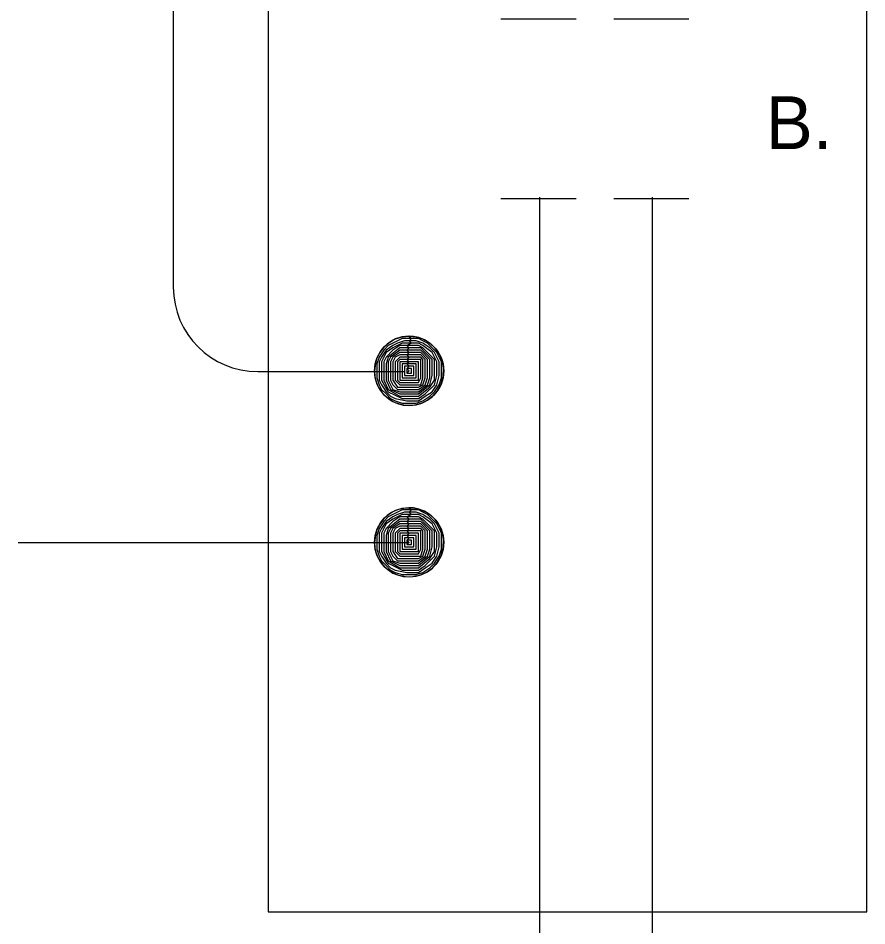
# Model space of a CAD drawing. Extents: x 60923 to 61603, y 43007 to 43447.
# Drawn here: x 61091.14 to 61129.75, y 43215.88 to 43257.16 of the extents above; entities that cross this region are included whole.
import ezdxf

# ---------------------------------------------------------------- set-up
doc = ezdxf.new("R2010")
doc.units = 0
doc.layers.add('Design_EX_Roadway Notes', color=7, linetype='Continuous')
doc.layers.add('Signals_PR_Detector Loop', color=7, linetype='Continuous')

msp = doc.modelspace()

# ---------------------------------------------------------------- linework, layer by layer
at = {"layer": 'Signals_PR_Detector Loop'}
for p, q in [((61098.198, 43297.247), (61098.198, 43244.927)), ((61113.104, 43257.137), (61116.52, 43257.137)), ((61118.235, 43257.137), (61121.651, 43257.137)), ((61113.104, 43248.965), (61116.52, 43248.965)), ((61114.873, 43195.11), (61114.873, 43249.013)), ((61118.235, 43248.965), (61121.651, 43248.965)), ((61120.004, 43194.95), (61120.004, 43249.013)), ((61102.04, 43241.086), (61108.735, 43241.086)), ((61091.14, 43233.322), (61108.928, 43233.322))]:
    msp.add_line(p, q, dxfattribs=at)
msp.add_lwpolyline([(61102.507, 43269.836), (61102.507, 43216.517), (61129.751, 43216.517), (61129.751, 43269.836)], close=True, dxfattribs=at)
for points in [[(61108.927, 43242.695), (61108.6, 43242.662), (61108.314, 43242.571), (61108.124, 43242.474), (61107.928, 43242.336), (61107.755, 43242.17), (61107.591, 43241.952), (61107.46, 43241.691), (61107.39, 43241.461), (61107.352, 43241.118), (61107.373, 43240.859), (61107.432, 43240.623), (61107.525, 43240.401), (61107.679, 43240.159), (61107.806, 43240.012), (61108.013, 43239.838), (61108.193, 43239.725), (61108.399, 43239.634), (61108.654, 43239.567), (61108.927, 43239.543), (61109.246, 43239.575), (61109.503, 43239.654), (61109.767, 43239.785), (61109.985, 43239.952), (61110.209, 43240.201), (61110.372, 43240.488), (61110.483, 43240.868), (61110.498, 43241.26), (61110.431, 43241.595), (61110.295, 43241.902), (61110.115, 43242.155), (61109.888, 43242.37), (61109.625, 43242.533), (61109.373, 43242.631), (61109.128, 43242.683), (61108.914, 43242.695), (61109.032, 43242.59), (61108.928, 43242.59), (61108.822, 43242.59), (61108.718, 43242.59), (61108.612, 43242.59), (61108.402, 43242.485), (61108.192, 43242.38), (61107.981, 43242.276), (61107.773, 43242.066), (61107.562, 43241.751), (61107.458, 43241.435), (61107.458, 43241.015), (61107.458, 43240.804), (61107.562, 43240.49), (61107.667, 43240.28), (61107.877, 43240.069), (61108.087, 43239.859), (61108.297, 43239.753), (61108.612, 43239.649), (61108.928, 43239.649), (61109.243, 43239.649), (61109.557, 43239.753), (61109.872, 43239.965), (61110.083, 43240.174), (61110.294, 43240.49), (61110.398, 43240.804), (61110.398, 43241.119), (61110.398, 43241.539), (61110.188, 43241.96), (61109.978, 43242.17), (61109.767, 43242.38), (61109.557, 43242.485), (61109.347, 43242.59), (61109.138, 43242.59), (61109.032, 43242.59), (61108.928, 43242.485), (61108.718, 43242.485), (61108.402, 43242.38), (61108.192, 43242.276), (61107.877, 43242.066), (61107.667, 43241.751), (61107.562, 43241.539), (61107.562, 43240.7), (61107.667, 43240.49), (61107.877, 43240.174), (61108.087, 43239.965), (61108.297, 43239.859), (61108.822, 43239.753), (61109.347, 43239.753), (61109.663, 43239.965), (61109.978, 43240.174), (61110.188, 43240.49), (61110.294, 43240.91), (61110.294, 43241.539), (61110.083, 43241.96), (61109.872, 43242.17), (61109.557, 43242.38), (61109.243, 43242.485), (61108.928, 43242.485), (61109.032, 43242.38), (61108.612, 43242.38), (61108.192, 43242.17), (61107.877, 43241.96), (61107.667, 43241.539), (61107.667, 43240.7)], [(61107.667, 43240.7), (61107.981, 43240.174), (61108.612, 43239.859), (61109.347, 43239.859), (61109.663, 43240.069), (61110.083, 43240.49), (61110.188, 43240.91), (61110.188, 43241.539), (61109.978, 43241.96), (61109.557, 43242.276), (61109.347, 43242.38), (61109.032, 43242.38), (61108.822, 43242.276), (61108.506, 43242.276), (61108.192, 43242.066), (61107.877, 43241.751), (61107.773, 43241.539), (61107.773, 43240.7), (61107.981, 43240.28), (61108.506, 43239.965), (61109.347, 43239.965), (61109.872, 43240.386), (61110.083, 43240.7), (61110.083, 43241.645), (61109.767, 43241.96), (61109.557, 43242.17), (61109.347, 43242.276), (61108.822, 43242.276), (61108.928, 43242.17), (61108.506, 43242.17), (61107.981, 43241.751), (61107.877, 43241.435), (61107.877, 43240.7), (61108.087, 43240.28), (61108.506, 43240.069), (61109.347, 43240.069), (61109.872, 43240.49), (61109.978, 43240.91), (61109.978, 43241.645), (61109.663, 43241.96), (61109.453, 43242.17), (61108.928, 43242.17), (61108.822, 43242.066), (61108.506, 43242.066), (61108.087, 43241.751), (61107.981, 43241.539), (61107.981, 43240.7), (61108.192, 43240.28), (61108.506, 43240.174), (61109.347, 43240.174), (61109.767, 43240.49), (61109.872, 43240.804), (61109.872, 43241.645), (61109.453, 43242.066), (61108.822, 43242.066), (61108.928, 43241.96), (61108.506, 43241.96), (61108.192, 43241.751), (61108.087, 43241.539), (61108.087, 43240.7), (61108.192, 43240.49), (61108.402, 43240.28), (61109.347, 43240.28), (61109.663, 43240.49), (61109.767, 43240.804), (61109.767, 43241.645), (61109.453, 43241.96), (61108.928, 43241.96), (61108.822, 43241.856), (61108.506, 43241.856), (61108.297, 43241.751), (61108.192, 43241.539), (61108.192, 43240.7), (61108.402, 43240.386), (61109.347, 43240.386), (61109.557, 43240.49), (61109.663, 43240.804), (61109.663, 43241.645), (61109.453, 43241.856), (61108.822, 43241.856), (61108.928, 43241.751), (61108.506, 43241.751), (61108.297, 43241.539), (61108.297, 43240.7), (61108.506, 43240.49), (61109.453, 43240.49), (61109.557, 43240.804), (61109.557, 43241.645), (61109.453, 43241.751), (61108.928, 43241.751), (61108.822, 43241.645), (61108.506, 43241.645), (61108.402, 43241.539), (61108.402, 43240.7), (61108.506, 43240.594), (61109.347, 43240.594), (61109.453, 43240.804), (61109.453, 43241.645), (61108.822, 43241.645), (61108.928, 43241.539), (61108.506, 43241.539)], [(61108.506, 43241.539), (61108.506, 43240.7), (61109.347, 43240.7), (61109.347, 43241.539), (61108.928, 43241.539), (61108.822, 43241.435), (61108.612, 43241.435), (61108.612, 43240.804), (61109.243, 43240.804), (61109.243, 43241.435), (61108.822, 43241.435), (61108.928, 43241.329), (61108.718, 43241.329), (61108.718, 43240.91), (61109.138, 43240.91), (61109.138, 43241.329), (61108.928, 43241.329), (61108.822, 43241.225), (61108.822, 43241.015), (61109.032, 43241.015), (61109.032, 43241.225), (61108.822, 43241.225), (61108.928, 43241.119), (61108.822, 43241.015)], [(61108.927, 43234.897), (61108.6, 43234.863), (61108.314, 43234.773), (61108.124, 43234.675), (61107.928, 43234.539), (61107.755, 43234.373), (61107.591, 43234.155), (61107.46, 43233.893), (61107.39, 43233.663), (61107.352, 43233.32), (61107.373, 43233.06), (61107.432, 43232.826), (61107.525, 43232.603), (61107.679, 43232.361), (61107.806, 43232.215), (61108.013, 43232.041), (61108.193, 43231.927), (61108.399, 43231.837), (61108.654, 43231.768), (61108.927, 43231.746), (61109.246, 43231.778), (61109.503, 43231.856), (61109.767, 43231.988), (61109.985, 43232.154), (61110.209, 43232.404), (61110.372, 43232.691), (61110.483, 43233.071), (61110.498, 43233.461), (61110.431, 43233.798), (61110.295, 43234.105), (61110.115, 43234.358), (61109.888, 43234.572), (61109.625, 43234.734), (61109.373, 43234.834), (61109.128, 43234.884), (61108.914, 43234.897), (61109.032, 43234.793), (61108.928, 43234.793), (61108.822, 43234.793), (61108.718, 43234.793), (61108.612, 43234.793), (61108.402, 43234.687), (61108.192, 43234.583), (61107.981, 43234.479), (61107.773, 43234.268), (61107.562, 43233.952), (61107.458, 43233.636), (61107.458, 43233.217), (61107.458, 43233.007), (61107.562, 43232.692), (61107.667, 43232.482), (61107.877, 43232.272), (61108.087, 43232.062), (61108.297, 43231.956), (61108.612, 43231.852), (61108.928, 43231.852), (61109.243, 43231.852), (61109.557, 43231.956), (61109.872, 43232.166), (61110.083, 43232.376), (61110.294, 43232.692), (61110.398, 43233.007), (61110.398, 43233.322), (61110.398, 43233.742), (61110.188, 43234.162), (61109.978, 43234.373), (61109.767, 43234.583), (61109.557, 43234.687), (61109.347, 43234.793), (61109.138, 43234.793), (61109.032, 43234.793), (61108.928, 43234.687), (61108.718, 43234.687), (61108.402, 43234.583), (61108.192, 43234.479), (61107.877, 43234.268), (61107.667, 43233.952), (61107.562, 43233.742), (61107.562, 43232.903), (61107.667, 43232.692), (61107.877, 43232.376), (61108.087, 43232.166), (61108.297, 43232.062), (61108.822, 43231.956), (61109.347, 43231.956), (61109.663, 43232.166), (61109.978, 43232.376), (61110.188, 43232.692), (61110.294, 43233.113), (61110.294, 43233.742), (61110.083, 43234.162), (61109.872, 43234.373), (61109.557, 43234.583), (61109.243, 43234.687), (61108.928, 43234.687), (61109.032, 43234.583), (61108.612, 43234.583), (61108.192, 43234.373), (61107.877, 43234.162), (61107.667, 43233.742), (61107.667, 43232.903)], [(61107.667, 43232.903), (61107.981, 43232.376), (61108.612, 43232.062), (61109.347, 43232.062), (61109.663, 43232.272), (61110.083, 43232.692), (61110.188, 43233.113), (61110.188, 43233.742), (61109.978, 43234.162), (61109.557, 43234.479), (61109.347, 43234.583), (61109.032, 43234.583), (61108.822, 43234.479), (61108.506, 43234.479), (61108.192, 43234.268), (61107.877, 43233.952), (61107.773, 43233.742), (61107.773, 43232.903), (61107.981, 43232.482), (61108.506, 43232.166), (61109.347, 43232.166), (61109.872, 43232.587), (61110.083, 43232.903), (61110.083, 43233.848), (61109.767, 43234.162), (61109.557, 43234.373), (61109.347, 43234.479), (61108.822, 43234.479), (61108.928, 43234.373), (61108.506, 43234.373), (61107.981, 43233.952), (61107.877, 43233.636), (61107.877, 43232.903), (61108.087, 43232.482), (61108.506, 43232.272), (61109.347, 43232.272), (61109.872, 43232.692), (61109.978, 43233.113), (61109.978, 43233.848), (61109.663, 43234.162), (61109.453, 43234.373), (61108.928, 43234.373), (61108.822, 43234.268), (61108.506, 43234.268), (61108.087, 43233.952), (61107.981, 43233.742), (61107.981, 43232.903), (61108.192, 43232.482), (61108.506, 43232.376), (61109.347, 43232.376), (61109.767, 43232.692), (61109.872, 43233.007), (61109.872, 43233.848), (61109.453, 43234.268), (61108.822, 43234.268), (61108.928, 43234.162), (61108.506, 43234.162), (61108.192, 43233.952), (61108.087, 43233.742), (61108.087, 43232.903), (61108.192, 43232.692), (61108.402, 43232.482), (61109.347, 43232.482), (61109.663, 43232.692), (61109.767, 43233.007), (61109.767, 43233.848), (61109.453, 43234.162), (61108.928, 43234.162), (61108.822, 43234.058), (61108.506, 43234.058), (61108.297, 43233.952), (61108.192, 43233.742), (61108.192, 43232.903), (61108.402, 43232.587), (61109.347, 43232.587), (61109.557, 43232.692), (61109.663, 43233.007), (61109.663, 43233.848), (61109.453, 43234.058), (61108.822, 43234.058), (61108.928, 43233.952), (61108.506, 43233.952), (61108.297, 43233.742), (61108.297, 43232.903), (61108.506, 43232.692), (61109.453, 43232.692), (61109.557, 43233.007), (61109.557, 43233.848), (61109.453, 43233.952), (61108.928, 43233.952), (61108.822, 43233.848), (61108.506, 43233.848), (61108.402, 43233.742), (61108.402, 43232.903), (61108.506, 43232.797), (61109.347, 43232.797), (61109.453, 43233.007), (61109.453, 43233.848), (61108.822, 43233.848), (61108.928, 43233.742), (61108.506, 43233.742)], [(61108.506, 43233.742), (61108.506, 43232.903), (61109.347, 43232.903), (61109.347, 43233.742), (61108.928, 43233.742), (61108.822, 43233.636), (61108.612, 43233.636), (61108.612, 43233.007), (61109.243, 43233.007), (61109.243, 43233.636), (61108.822, 43233.636), (61108.928, 43233.532), (61108.718, 43233.532), (61108.718, 43233.113), (61109.138, 43233.113), (61109.138, 43233.532), (61108.928, 43233.532), (61108.822, 43233.427), (61108.822, 43233.217), (61109.032, 43233.217), (61109.032, 43233.427), (61108.822, 43233.427), (61108.928, 43233.322), (61108.822, 43233.217)]]:
    msp.add_lwpolyline(points, dxfattribs=at)
for centre in [(61108.928, 43241.119), (61108.928, 43233.321)]:
    msp.add_circle(centre, 1.576, dxfattribs=at)
msp.add_arc((61102.039, 43244.927), 3.841, 180, 270, dxfattribs=at)

# ---------------------------------------------------------------- texts
at = {"layer": 'Design_EX_Roadway Notes'}
msp.add_text('B.', height=2.4008, dxfattribs=at).set_placement((61125.15, 43251.206))

doc.saveas('drawing.dxf')
